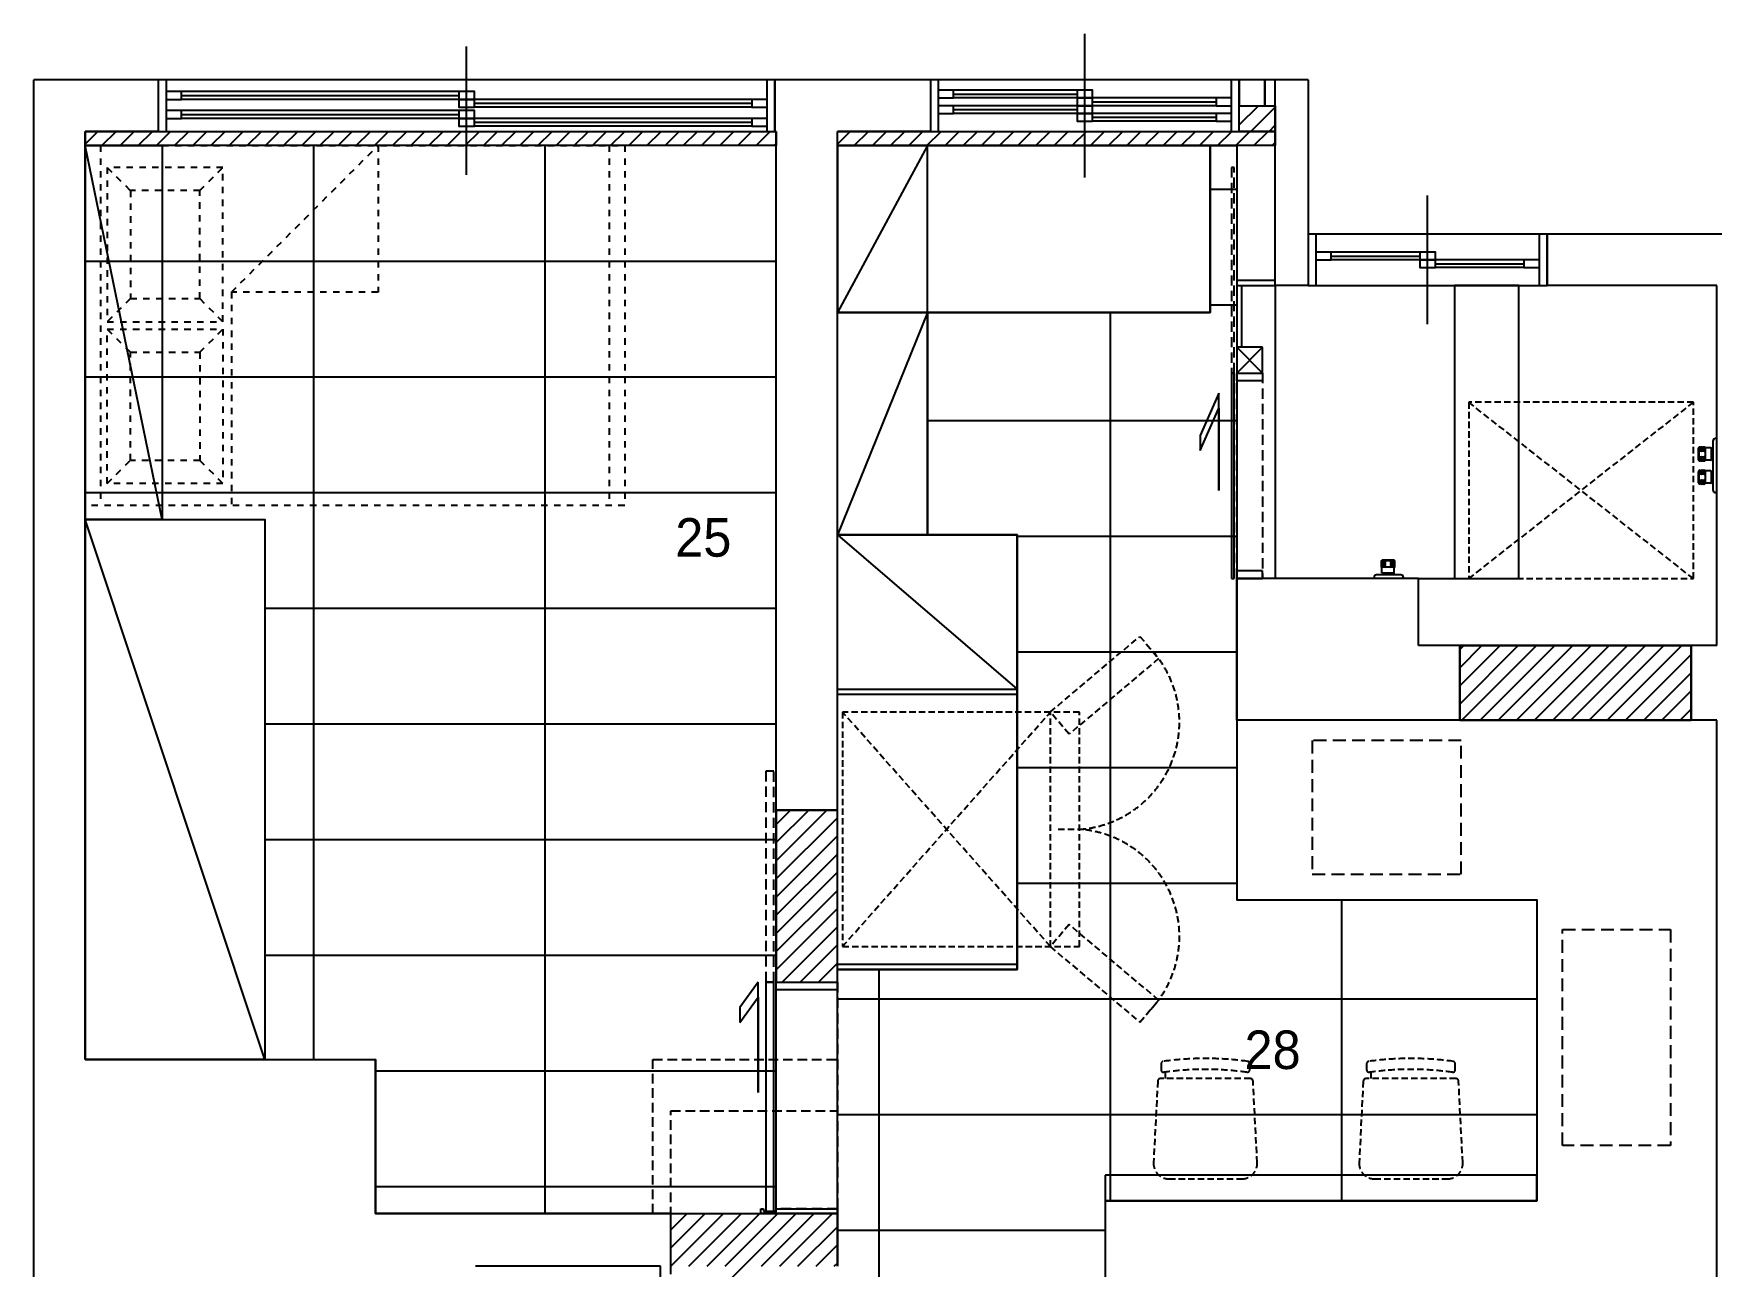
# Model space of a CAD drawing. Header units: inches. Extents: x 4374 to 164780, y 597 to 50243.
# Drawn here: x 112306 to 118866, y 26922 to 31717 of the extents above; entities that cross this region are included whole.
import ezdxf
from ezdxf.enums import TextEntityAlignment as Align

# ---------------------------------------------------------------- set-up
doc = ezdxf.new("R2010")
doc.units = ezdxf.units.IN
doc.header["$LTSCALE"] = 50
doc.header["$MEASUREMENT"] = 0
for name, pattern in [('DASHED', [0.75, 0.5, -0.25]), ('DASHEDX2', [1.5, 1, -0.5]), ('DH-HID2', [1.2, 0.8, -0.4]), ('HID2', [1, 0.5, -0.5]), ('HIDDEN', [0.375, 0.25, -0.125])]:
    doc.linetypes.add(name, pattern=pattern)
for name, color, linetype in [('03-WAL NEW', 3, 'Continuous'), ('04_FUR', 6, 'Continuous'), ('06-FUR', 6, 'Continuous'), ('3.기호.계단선', 30, 'Continuous'), ('CO-DOOR', 8, 'Continuous'), ('fin', 5, 'Continuous'), ('FUR', 8, 'DASHED'), ('Layer 1', 7, 'Continuous'), ('도면층2', 2, 'Continuous'), ('도면층4', 4, 'Continuous'), ('도면층5', 5, 'Continuous')]:
    doc.layers.add(name, color=color, linetype=linetype)
doc.styles.add('코레일둥고', font='Korail_Round_Gothic_Medium.ttf')

# ---------------------------------------------------------------- blocks, each defined once
blk = doc.blocks.new('GSTERT')
at = {"color": 8, "linetype": 'HID2'}
for p, q in [((-46148.6, -12798.3), (-46148.6, -14198.3)), ((-44168.3, -12798.3), (-44168.3, -14198.3)), ((-46122.3, -12883.8), (-46032.2, -12973.7)), ((-45762.1, -12973.7), (-45672.2, -12883.8)), ((-45638.5, -13368.3), (-45638.5, -14198.3)), ((-46032.2, -13394), (-46122.3, -13483.8)), ((-45762.1, -13394), (-45672.2, -13483.8)), ((-46032.2, -13602.7), (-46122.3, -13512.9)), ((-45762.1, -13602.7), (-45672.2, -13512.9)), ((-46122.3, -14112.9), (-46032.2, -14023)), ((-45762.1, -14023), (-45672.2, -14112.9))]:
    blk.add_line(p, q, dxfattribs=at)
for points in [[(-46208.5, -14198.3), (-46208.5, -12798.3), (-44108.5, -12798.3), (-44108.5, -14198.3)], [(-45068.4, -13368.3), (-45638.5, -13368.3), (-45068.4, -12798.3)], [(-46122.3, -13483.8), (-45672.2, -13483.8), (-45672.2, -12883.8), (-46122.3, -12883.8)], [(-45762.1, -13394), (-45762.1, -12973.7), (-46032.2, -12973.7), (-46032.2, -13394)], [(-46122.3, -13512.9), (-45672.2, -13512.9), (-45672.2, -14112.9), (-46122.3, -14112.9)], [(-45762.1, -13602.7), (-45762.1, -14023), (-46032.2, -14023), (-46032.2, -13602.7)]]:
    blk.add_lwpolyline(points, close=True, dxfattribs=at)
at = {"layer": '03-WAL NEW', "color": 8, "linetype": 'Continuous'}
for p, q in [((-41716.5, -12647.3), (-41712.5, -12643.3)), ((-41716.5, -12718), (-41641.8, -12643.3)), ((-41671.1, -12743.3), (-41576.5, -12648.7)), ((-41600.4, -12743.3), (-41576.5, -12719.4)), ((-46208.5, -12793.1), (-46158.7, -12743.3)), ((-46143, -12798.3), (-46088, -12743.3)), ((-46072.3, -12798.3), (-46017.3, -12743.3)), ((-46001.6, -12798.3), (-45946.6, -12743.3)), ((-45930.9, -12798.3), (-45875.9, -12743.3)), ((-45860.2, -12798.3), (-45805.2, -12743.3)), ((-45789.4, -12798.3), (-45734.4, -12743.3)), ((-45718.7, -12798.3), (-45663.7, -12743.3)), ((-45648, -12798.3), (-45593, -12743.3)), ((-45577.3, -12798.3), (-45522.3, -12743.3)), ((-45506.6, -12798.3), (-45451.6, -12743.3)), ((-45435.9, -12798.3), (-45380.9, -12743.3)), ((-45365.2, -12798.3), (-45310.2, -12743.3)), ((-45294.5, -12798.3), (-45239.5, -12743.3)), ((-45223.8, -12798.3), (-45168.8, -12743.3)), ((-45153, -12798.3), (-45098, -12743.3)), ((-45082.3, -12798.3), (-45027.3, -12743.3)), ((-45011.6, -12798.3), (-44956.6, -12743.3)), ((-44940.9, -12798.3), (-44885.9, -12743.3)), ((-44870.2, -12798.3), (-44815.2, -12743.3)), ((-44799.5, -12798.3), (-44744.5, -12743.3)), ((-44728.8, -12798.3), (-44673.8, -12743.3)), ((-44658.1, -12798.3), (-44603.1, -12743.3)), ((-44587.4, -12798.3), (-44532.4, -12743.3)), ((-44516.7, -12798.3), (-44461.7, -12743.3)), ((-44445.9, -12798.3), (-44390.9, -12743.3)), ((-44375.2, -12798.3), (-44320.2, -12743.3)), ((-44304.5, -12798.3), (-44249.5, -12743.3)), ((-44233.8, -12798.3), (-44178.8, -12743.3)), ((-44163.1, -12798.3), (-44108.1, -12743.3)), ((-44092.4, -12798.3), (-44037.4, -12743.3)), ((-44021.7, -12798.3), (-43966.7, -12743.3)), ((-43951, -12798.3), (-43896, -12743.3)), ((-43880.3, -12798.3), (-43825.3, -12743.3)), ((-43809.5, -12798.3), (-43754.5, -12743.3)), ((-43738.8, -12798.3), (-43683.8, -12743.3)), ((-43668.1, -12798.3), (-43613.1, -12743.3)), ((-43597.4, -12798.3), (-43542.4, -12743.3)), ((-43526.7, -12798.3), (-43518.5, -12790.1)), ((-43280.5, -12793.1), (-43230.7, -12743.3)), ((-43215, -12798.3), (-43160, -12743.3)), ((-43144.3, -12798.3), (-43089.3, -12743.3)), ((-43073.6, -12798.3), (-43018.6, -12743.3)), ((-43002.9, -12798.3), (-42947.9, -12743.3)), ((-42932.2, -12798.3), (-42877.2, -12743.3)), ((-42861.4, -12798.3), (-42806.4, -12743.3)), ((-42790.7, -12798.3), (-42735.7, -12743.3)), ((-42720, -12798.3), (-42665, -12743.3)), ((-42649.3, -12798.3), (-42594.3, -12743.3)), ((-42578.6, -12798.3), (-42523.6, -12743.3)), ((-42507.9, -12798.3), (-42452.9, -12743.3)), ((-42437.2, -12798.3), (-42382.2, -12743.3)), ((-42366.5, -12798.3), (-42311.5, -12743.3)), ((-42295.8, -12798.3), (-42240.8, -12743.3)), ((-42225, -12798.3), (-42170, -12743.3)), ((-42154.3, -12798.3), (-42099.3, -12743.3)), ((-42083.6, -12798.3), (-42028.6, -12743.3)), ((-42012.9, -12798.3), (-41957.9, -12743.3)), ((-41942.2, -12798.3), (-41887.2, -12743.3)), ((-41871.5, -12798.3), (-41816.5, -12743.3)), ((-41800.8, -12798.3), (-41745.8, -12743.3)), ((-41730.1, -12798.3), (-41675.1, -12743.3)), ((-41659.4, -12798.3), (-41604.4, -12743.3)), ((-41588.7, -12798.3), (-41576.5, -12786.2)), ((-40858.5, -14759.1), (-40842.7, -14743.3)), ((-40858.5, -14829.8), (-40772, -14743.3)), ((-40858.5, -14900.5), (-40701.3, -14743.3)), ((-40858.5, -14971.2), (-40630.6, -14743.3)), ((-40849.8, -15033.3), (-40559.8, -14743.3)), ((-40779.1, -15033.3), (-40489.1, -14743.3)), ((-40708.4, -15033.3), (-40418.4, -14743.3)), ((-40637.7, -15033.3), (-40347.7, -14743.3)), ((-40567, -15033.3), (-40277, -14743.3)), ((-40496.3, -15033.3), (-40206.3, -14743.3)), ((-40425.6, -15033.3), (-40135.6, -14743.3)), ((-40354.9, -15033.3), (-40064.9, -14743.3)), ((-40284.2, -15033.3), (-39994.2, -14743.3)), ((-40213.5, -15033.3), (-39958.5, -14778.4)), ((-40142.7, -15033.3), (-39958.5, -14849.1)), ((-40072, -15033.3), (-39958.5, -14919.8)), ((-40001.3, -15033.3), (-39958.5, -14990.5)), ((-43518.5, -15439.2), (-43462.6, -15383.3)), ((-43518.5, -15509.9), (-43391.9, -15383.3)), ((-43518.5, -15580.6), (-43321.2, -15383.3)), ((-43518.5, -15651.3), (-43280.5, -15413.3)), ((-43518.5, -15722.1), (-43280.5, -15484.1)), ((-43518.5, -15792.8), (-43280.5, -15554.8)), ((-43518.5, -15863.5), (-43280.5, -15625.5)), ((-43518.5, -15934.2), (-43280.5, -15696.2)), ((-43518.5, -16004.9), (-43280.5, -15766.9)), ((-43496.2, -16053.3), (-43280.5, -15837.6)), ((-43425.5, -16053.3), (-43280.5, -15908.3)), ((-43354.8, -16053.3), (-43280.5, -15979)), ((-43284.1, -16053.3), (-43280.5, -16049.7)), ((-43928.5, -17016.3), (-43865.5, -16953.3)), ((-43928.5, -17087), (-43794.8, -16953.3)), ((-43928.5, -17157.7), (-43724.1, -16953.3)), ((-43858.4, -17158.3), (-43653.4, -16953.3)), ((-43787.7, -17158.3), (-43582.7, -16953.3)), ((-43717, -17158.3), (-43512, -16953.3)), ((-43646.2, -17158.3), (-43441.2, -16953.3)), ((-43575.5, -17158.3), (-43370.5, -16953.3)), ((-43504.8, -17158.3), (-43299.8, -16953.3)), ((-43434.1, -17158.3), (-43280.5, -17004.7)), ((-43363.4, -17158.3), (-43280.5, -17075.4)), ((-43688.5, -17200.6), (-43646.2, -17158.3)), ((-43292.7, -17158.3), (-43280.5, -17146.1))]:
    blk.add_line(p, q, dxfattribs=at)
at = {"layer": '03-WAL NEW', "color": 8}
for p, q in [((-41716.5, -12743.3), (-41716.5, -12643.3)), ((-41716.5, -12643.3), (-41576.5, -12643.3)), ((-41576.5, -12643.3), (-41576.5, -12743.3)), ((-46208.5, -12798.3), (-46208.5, -12743.3)), ((-46208.5, -12743.3), (-43518.5, -12743.3)), ((-43518.5, -12743.3), (-43518.5, -12798.3)), ((-43280.5, -12798.3), (-43280.5, -12743.3)), ((-43280.5, -12743.3), (-41576.5, -12743.3)), ((-41576.5, -12743.3), (-41716.5, -12743.3)), ((-41576.5, -12743.3), (-41576.5, -12798.3)), ((-43518.5, -12798.3), (-46208.5, -12798.3)), ((-41576.5, -12798.3), (-43280.5, -12798.3)), ((-41576.5, -12798.3), (-41726.5, -12798.3)), ((-41726.5, -12798.3), (-41726.5, -13343.3)), ((-41576.5, -13343.3), (-41576.5, -12798.3)), ((-41726.5, -13343.3), (-41576.5, -13343.3)), ((-41576.5, -13343.3), (-41576.5, -13343.3)), ((-41576.5, -13343.3), (-41576.5, -13343.3)), ((-40858.5, -14743.3), (-39958.5, -14743.3)), ((-40858.5, -15033.3), (-40858.5, -14743.3)), ((-39958.5, -14743.3), (-39958.5, -15033.3)), ((-39958.5, -15033.3), (-40858.5, -15033.3)), ((-43280.5, -15383.3), (-43518.5, -15383.3)), ((-43518.5, -15383.3), (-43518.5, -16053.3)), ((-43280.5, -16053.3), (-43280.5, -15383.3)), ((-43518.5, -16053.3), (-43280.5, -16053.3)), ((-43928.5, -17158.3), (-43928.5, -16953.3)), ((-43928.5, -16953.3), (-43518.5, -16953.3)), ((-43518.5, -16953.3), (-43518.5, -16953.3)), ((-43518.5, -16953.3), (-43280.5, -16953.3)), ((-43280.5, -16953.3), (-43280.5, -17158.3))]:
    blk.add_line(p, q, dxfattribs=at)
at = {"layer": '04_FUR', "color": 8}
for p, q in [((-40558.5, -16903.3), (-40558.5, -16803.3)), ((-42238.5, -16903.3), (-40558.5, -16903.3))]:
    blk.add_line(p, q, dxfattribs=at)
at = {"layer": '06-FUR', "color": 8}
for p, q in [((-46208.5, -14253.3), (-46208.5, -12798.3)), ((-46208.5, -12798.3), (-45908.5, -12798.3)), ((-45908.5, -14253.3), (-46208.5, -12798.3)), ((-45908.5, -12798.3), (-45908.5, -14253.3)), ((-43280.5, -12798.3), (-41830.5, -12798.3)), ((-43280.5, -13448.2), (-43280.5, -12798.3)), ((-42930.5, -12798.3), (-43280.5, -12798.3)), ((-43280.5, -12798.3), (-43280.5, -13448.2)), ((-42930.5, -12798.3), (-43280.5, -13448.2)), ((-42930.5, -13448.2), (-42930.5, -12798.3)), ((-41830.5, -12798.3), (-41830.5, -13448.3)), ((-40628.5, -13343.3), (-40878.5, -13343.3)), ((-40878.5, -13343.3), (-40878.5, -14483.3)), ((-40628.5, -14483.3), (-40628.5, -13343.3)), ((-41830.5, -13448.3), (-43280.5, -13448.2)), ((-43280.5, -14313.3), (-43280.5, -13448.2)), ((-43280.5, -13448.2), (-42930.5, -13448.2)), ((-43280.5, -13448.2), (-42930.5, -13448.2)), ((-42930.5, -13448.2), (-43280.5, -14313.3)), ((-42930.5, -13448.2), (-42930.5, -14313.3)), ((-46208.5, -16353.3), (-46208.5, -14253.3)), ((-46208.5, -14253.3), (-45508.5, -14253.3)), ((-45508.5, -16353.3), (-46208.5, -14253.3)), ((-45908.5, -14253.3), (-46208.5, -14253.3)), ((-45508.5, -14253.3), (-45508.5, -16353.3)), ((-43280.5, -14313.3), (-42580.5, -14313.3)), ((-43280.5, -16003.3), (-43280.5, -14313.3)), ((-43280.5, -14313.3), (-42580.5, -14913.3)), ((-42930.5, -14313.3), (-43280.5, -14313.3)), ((-42580.5, -14313.3), (-42580.5, -16003.3)), ((-40878.5, -14483.3), (-40628.5, -14483.3)), ((-43280.5, -14913.3), (-42580.5, -14913.3)), ((-43280.5, -14933.3), (-42580.5, -14933.3)), ((-41726.5, -15033.3), (-41726.5, -15733.3)), ((-39858.5, -15033.3), (-41726.5, -15033.3)), ((-39858.5, -17603.3), (-39858.5, -15033.3)), ((-41726.5, -15733.3), (-40558.5, -15733.3)), ((-40558.5, -15733.3), (-40558.5, -16803.3)), ((-43280.5, -15983.3), (-42580.5, -15983.3)), ((-42580.5, -16003.3), (-43280.5, -16003.3)), ((-43280.5, -16003.3), (-42580.5, -16003.3)), ((-45508.5, -16353.3), (-46208.5, -16353.3)), ((-40558.5, -16803.3), (-42238.5, -16803.3)), ((-42238.5, -16803.3), (-42238.5, -17603.3)), ((-43968.5, -17158.3), (-44688.5, -17158.3)), ((-43968.5, -17558.3), (-43968.5, -17158.3))]:
    blk.add_line(p, q, dxfattribs=at)
at = {"layer": '06-FUR', "color": 8, "linetype": 'DASHEDX2'}
for p, q in [((-40852.5, -15113.3), (-41432.5, -15113.3)), ((-41432.5, -15113.3), (-41432.5, -15633.3)), ((-40852.5, -15633.3), (-40852.5, -15113.3)), ((-41432.5, -15633.3), (-40852.5, -15633.3)), ((-40458.5, -16688.3), (-40458.5, -15848.3)), ((-40458.5, -15848.3), (-40038.5, -15848.3)), ((-40038.5, -15848.3), (-40038.5, -16688.3)), ((-40038.5, -16688.3), (-40458.5, -16688.3))]:
    blk.add_line(p, q, dxfattribs=at)
at = {"layer": '3.기호.계단선', "color": 8}
for p, q in [((-41726.5, -13323.3), (-41726.5, -13683.3)), ((-41576.5, -13323.3), (-41726.5, -13323.3)), ((-41706.5, -13583.3), (-41706.5, -13343.3)), ((-41706.5, -13343.3), (-41576.5, -13343.3)), ((-41576.5, -13343.3), (-41576.5, -13323.3)), ((-41626.5, -13583.3), (-41726.5, -13583.3)), ((-41726.5, -13583.3), (-41726.5, -13683.3)), ((-41626.5, -13583.3), (-41726.5, -13683.3)), ((-41726.5, -13583.3), (-41626.5, -13683.3)), ((-41626.5, -13583.3), (-41706.5, -13583.3)), ((-41626.5, -13683.3), (-41626.5, -13583.3)), ((-41626.5, -13683.3), (-41626.5, -13583.3)), ((-41726.5, -13683.3), (-41626.5, -13683.3)), ((-41726.5, -13683.3), (-41626.5, -13683.3))]:
    blk.add_line(p, q, dxfattribs=at)
at = {"layer": 'CO-DOOR', "color": 8, "linetype": 'DH-HID2'}
for p, q in [((-41736.5, -12883.3), (-41746.5, -12883.3)), ((-41746.5, -12883.3), (-41746.5, -13683.3)), ((-41736.5, -13683.3), (-41736.5, -12883.3)), ((-41746.5, -13683.3), (-41736.5, -13683.3)), ((-41726.5, -14483.3), (-41726.5, -13683.3)), ((-41726.5, -13683.3), (-41626.5, -13683.3)), ((-41626.5, -13683.3), (-41626.5, -14483.3)), ((-41626.5, -14483.3), (-41726.5, -14483.3)), ((-43528.5, -15232.3), (-43558.5, -15232.3)), ((-43558.5, -15232.3), (-43558.5, -16053.3)), ((-43528.5, -16053.3), (-43528.5, -15232.3)), ((-43558.5, -16053.3), (-43528.5, -16053.3)), ((-43518.5, -16935.3), (-43518.5, -16053.3)), ((-43518.5, -16053.3), (-43280.5, -16053.3)), ((-43280.5, -16053.3), (-43280.5, -16935.3)), ((-43280.5, -16935.3), (-43518.5, -16935.3))]:
    blk.add_line(p, q, dxfattribs=at)
at = {"layer": 'CO-DOOR', "color": 8}
for p, q in [((-41736.5, -13683.3), (-41746.5, -13683.3)), ((-41746.5, -13683.3), (-41746.5, -14483.3)), ((-41736.5, -14483.3), (-41736.5, -13683.3)), ((-41726.5, -13683.3), (-41626.5, -13683.3)), ((-41726.5, -13713.3), (-41726.5, -13683.3)), ((-41626.5, -13683.3), (-41626.5, -13713.3)), ((-41796.5, -13761.1), (-41868.7, -13926.2)), ((-41796.5, -14140.3), (-41796.5, -13761.1)), ((-41626.5, -13713.3), (-41726.5, -13713.3)), ((-41868.7, -13984.5), (-41796.5, -13819.4)), ((-41796.5, -13819.4), (-41796.5, -14140.3)), ((-41868.7, -13926.2), (-41868.7, -13984.5)), ((-41796.5, -14140.3), (-41796.5, -14140.3)), ((-41746.5, -14483.3), (-41736.5, -14483.3)), ((-41626.5, -14453.3), (-41726.5, -14453.3)), ((-41726.5, -14453.3), (-41726.5, -14483.3)), ((-41726.5, -14483.3), (-41626.5, -14483.3)), ((-41626.5, -14483.3), (-41626.5, -14453.3)), ((-43588.5, -16053.3), (-43660.7, -16152)), ((-43588.5, -16482.5), (-43588.5, -16053.3)), ((-43528.5, -16053.3), (-43558.5, -16053.3)), ((-43558.5, -16053.3), (-43558.5, -16944.3)), ((-43528.5, -16944.3), (-43528.5, -16053.3)), ((-43518.5, -16053.3), (-43280.5, -16053.3)), ((-43518.5, -16083.3), (-43518.5, -16053.3)), ((-43280.5, -16053.3), (-43280.5, -16083.3)), ((-43660.7, -16210.3), (-43588.5, -16111.7)), ((-43588.5, -16111.7), (-43588.5, -16482.5)), ((-43280.5, -16083.3), (-43518.5, -16083.3)), ((-43660.7, -16152), (-43660.7, -16210.3)), ((-43588.5, -16482.5), (-43588.5, -16482.5)), ((-43578.5, -16953.3), (-43578.5, -16935.3)), ((-43578.5, -16935.3), (-43568.5, -16935.3)), ((-43280.5, -16953.3), (-43578.5, -16953.3)), ((-43568.5, -16935.3), (-43568.5, -16944.3)), ((-43568.5, -16944.3), (-43518.5, -16944.3)), ((-43558.5, -16944.3), (-43528.5, -16944.3)), ((-43518.5, -16944.3), (-43518.5, -16935.3)), ((-43518.5, -16935.3), (-43280.5, -16935.3)), ((-43280.5, -16935.3), (-43280.5, -16953.3))]:
    blk.add_line(p, q, dxfattribs=at)
at = {"layer": 'fin', "color": 8}
for p, q in [((-39873.5, -13948.3), (-39873.5, -14138.3)), ((-39858.5, -13938.3), (-39863.5, -13938.3)), ((-39930.4, -13976.3), (-39930.4, -14020.3)), ((-39927.5, -13974.3), (-39928.4, -13974.3)), ((-39927.5, -14022.3), (-39928.4, -14022.3)), ((-39927.5, -13974.3), (-39927.5, -14022.3)), ((-39921.5, -13974.3), (-39921.5, -13989.3)), ((-39921.5, -14007.3), (-39921.5, -14022.3)), ((-39915.5, -13974.3), (-39915.5, -13989.3)), ((-39915.5, -14007.3), (-39915.5, -14022.3)), ((-39909.5, -13974.3), (-39909.5, -13989.3)), ((-39909.5, -14007.3), (-39909.5, -14022.3)), ((-39903.5, -13974.3), (-39903.5, -14022.3)), ((-39881.5, -13974.3), (-39903.5, -13974.3)), ((-39881.5, -14022.3), (-39903.5, -14022.3)), ((-39879.5, -13976.3), (-39879.5, -14020.3)), ((-39873.5, -13981.3), (-39879.5, -13981.3)), ((-39873.5, -14015.3), (-39879.5, -14015.3)), ((-39930.4, -14066.3), (-39930.4, -14110.3)), ((-39927.5, -14064.3), (-39928.4, -14064.3)), ((-39927.5, -14064.3), (-39927.5, -14112.3)), ((-39921.5, -14064.3), (-39921.5, -14079.3)), ((-39921.5, -14097.3), (-39921.5, -14112.3)), ((-39915.5, -14064.3), (-39915.5, -14079.3)), ((-39915.5, -14097.3), (-39915.5, -14112.3)), ((-39909.5, -14064.3), (-39909.5, -14079.3)), ((-39909.5, -14097.3), (-39909.5, -14112.3)), ((-39881.5, -14064.3), (-39903.5, -14064.3)), ((-39903.5, -14064.3), (-39903.5, -14112.3)), ((-39879.5, -14066.3), (-39879.5, -14110.3)), ((-39873.5, -14071.3), (-39879.5, -14071.3)), ((-39927.5, -14112.3), (-39928.4, -14112.3)), ((-39881.5, -14112.3), (-39903.5, -14112.3)), ((-39873.5, -14105.3), (-39879.5, -14105.3)), ((-39858.5, -14148.3), (-39863.5, -14148.3)), ((-41161.7, -14414.3), (-41161.7, -14413.4)), ((-41113.7, -14414.3), (-41161.7, -14414.3)), ((-41146.7, -14420.3), (-41161.7, -14420.3)), ((-41146.7, -14426.3), (-41161.7, -14426.3)), ((-41115.7, -14411.4), (-41159.7, -14411.4)), ((-41113.7, -14420.3), (-41128.7, -14420.3)), ((-41113.7, -14426.3), (-41128.7, -14426.3)), ((-41113.7, -14414.3), (-41113.7, -14413.4)), ((-41192.1, -14483.3), (-41192.1, -14478.3)), ((-41087.7, -14468.3), (-41182.1, -14468.3)), ((-41146.7, -14432.3), (-41161.7, -14432.3)), ((-41113.7, -14438.3), (-41161.7, -14438.3)), ((-41161.7, -14460.3), (-41161.7, -14438.3)), ((-41115.7, -14462.3), (-41159.7, -14462.3)), ((-41154.7, -14468.3), (-41154.7, -14462.3)), ((-41113.7, -14432.3), (-41128.7, -14432.3)), ((-41120.7, -14468.3), (-41120.7, -14462.3)), ((-41113.7, -14460.3), (-41113.7, -14438.3)), ((-41077.7, -14483.3), (-41077.7, -14478.3))]:
    blk.add_line(p, q, dxfattribs=at)
for centre, radius, start, end in [((-39924.5, -13974.3), 3, 0, 180), ((-39918.5, -13974.3), 3, 0, 180), ((-39912.5, -13974.3), 3, 0, 180), ((-39906.5, -13974.3), 3, 0, 180), ((-39863.5, -13948.3), 10, 90, 180), ((-39928.4, -13976.3), 2, 90, 180), ((-39928.4, -14020.3), 2, 180, 270), ((-39924.5, -13989.3), 3, 0, 180), ((-39924.5, -14007.3), 3, 180, 0), ((-39924.5, -14022.3), 3, 180, 0), ((-39918.5, -13989.3), 3, 0, 180), ((-39918.5, -14007.3), 3, 180, 0), ((-39918.5, -14022.3), 3, 180, 0), ((-39912.5, -13989.3), 3, 0, 180), ((-39912.5, -14007.3), 3, 180, 0), ((-39912.5, -14022.3), 3, 180, 0), ((-39906.5, -13989.3), 3, 0, 180), ((-39906.5, -14007.3), 3, 180, 0), ((-39906.5, -14022.3), 3, 180, 0), ((-39881.5, -13976.3), 2, 0, 90), ((-39881.5, -14020.3), 2, 270, 0), ((-39928.4, -14066.3), 2, 90, 180), ((-39924.5, -14064.3), 3, 0, 180), ((-39924.5, -14079.3), 3, 0, 180), ((-39924.5, -14097.3), 3, 180, 0), ((-39918.5, -14064.3), 3, 0, 180), ((-39918.5, -14079.3), 3, 0, 180), ((-39918.5, -14097.3), 3, 180, 0), ((-39912.5, -14064.3), 3, 0, 180), ((-39912.5, -14079.3), 3, 0, 180), ((-39912.5, -14097.3), 3, 180, 0), ((-39906.5, -14064.3), 3, 0, 180), ((-39906.5, -14079.3), 3, 0, 180), ((-39906.5, -14097.3), 3, 180, 0), ((-39881.5, -14066.3), 2, 0, 90), ((-39928.4, -14110.3), 2, 180, 270), ((-39924.5, -14112.3), 3, 180, 0), ((-39918.5, -14112.3), 3, 180, 0), ((-39912.5, -14112.3), 3, 180, 0), ((-39906.5, -14112.3), 3, 180, 0), ((-39881.5, -14110.3), 2, 270, 0), ((-39863.5, -14138.3), 10, 180, 270), ((-41161.7, -14417.3), 3, 90, 270), ((-41161.7, -14423.3), 3, 90, 270), ((-41161.7, -14429.3), 3, 90, 270), ((-41159.7, -14413.4), 2, 90, 180), ((-41146.7, -14417.3), 3, 90, 270), ((-41146.7, -14423.3), 3, 90, 270), ((-41146.7, -14429.3), 3, 90, 270), ((-41128.7, -14417.3), 3, 270, 90), ((-41128.7, -14423.3), 3, 270, 90), ((-41128.7, -14429.3), 3, 270, 90), ((-41115.7, -14413.4), 2, 0, 90), ((-41113.7, -14417.3), 3, 270, 90), ((-41113.7, -14423.3), 3, 270, 90), ((-41113.7, -14429.3), 3, 270, 90), ((-41182.1, -14478.3), 10, 90, 180), ((-41161.7, -14435.3), 3, 90, 270), ((-41159.7, -14460.3), 2, 180, 270), ((-41146.7, -14435.3), 3, 90, 270), ((-41128.7, -14435.3), 3, 270, 90), ((-41115.7, -14460.3), 2, 270, 0), ((-41113.7, -14435.3), 3, 270, 90), ((-41087.7, -14478.3), 10, 0, 90)]:
    blk.add_arc(centre, radius, start, end, dxfattribs=at)
at = {"layer": 'FUR', "color": 8}
for p, q in [((-39948.5, -13797.3), (-40823.5, -13797.3)), ((-40823.5, -13797.3), (-40823.5, -14483.3)), ((-39948.5, -14483.3), (-40823.5, -13797.3)), ((-40823.5, -14483.3), (-39948.5, -13797.3)), ((-39948.5, -14483.3), (-39948.5, -13797.3)), ((-40823.5, -14483.3), (-39948.5, -14483.3)), ((-42451.9, -15001.7), (-42103.3, -14707.8)), ((-42103.3, -14707.8), (-42030.4, -14794.1)), ((-42030.4, -14794.1), (-42379, -15088.1)), ((-42338.5, -15002.3), (-43260.5, -15002.3)), ((-43260.5, -15002.3), (-43260.5, -15914.3)), ((-42451.5, -15914.3), (-43260.5, -15002.3)), ((-43260.5, -15914.3), (-42451.5, -15002.3)), ((-42379, -15088.1), (-42451.9, -15001.7)), ((-42451.5, -15914.3), (-42451.5, -15002.3)), ((-42338.5, -15914.3), (-42338.5, -15002.3)), ((-42421.5, -15458.3), (-42308.5, -15458.3)), ((-42379, -15828.6), (-42451.9, -15915)), ((-42030.4, -16122.5), (-42379, -15828.6)), ((-43260.5, -15914.3), (-42338.5, -15914.3)), ((-42451.9, -15915), (-42103.3, -16208.9)), ((-42103.3, -16208.9), (-42030.4, -16122.5)), ((-42003.5, -16428.3), (-42003.5, -16402.7)), ((-41203.5, -16428.3), (-41203.5, -16402.7))]:
    blk.add_line(p, q, dxfattribs=at)
for points in [[(-41687.3, -16403.6, 0.455835), (-41675.9, -16393.7), (-41675.9, -16371.1, 0.37479), (-41684.5, -16361.1, 0.068331), (-42012.4, -16361.1, 0.37479), (-42021, -16371.1), (-42021, -16393.7, 0.455835), (-42009.6, -16403.6, -0.070108)], [(-40887.3, -16403.6, 0.455835), (-40875.9, -16393.7), (-40875.9, -16371.1, 0.37479), (-40884.5, -16361.1, 0.068331), (-41212.4, -16361.1, 0.37479), (-41221, -16371.1), (-41221, -16393.7, 0.455835), (-41209.6, -16403.6, -0.070108)], [(-42024, -16428.3, 0.399285), (-42033.9, -16437.8), (-42050.2, -16755.3, 0.429301), (-41990.3, -16818.3), (-41706.6, -16818.3, 0.429301), (-41646.7, -16755.3), (-41663, -16437.8, 0.399285), (-41673, -16428.3)], [(-41224, -16428.3, 0.399285), (-41233.9, -16437.8), (-41250.2, -16755.3, 0.429301), (-41190.3, -16818.3), (-40906.6, -16818.3, 0.429301), (-40846.7, -16755.3), (-40863, -16437.8, 0.399285), (-40873, -16428.3)]]:
    blk.add_lwpolyline(points, format="xyb", close=True, dxfattribs=at)
for centre, start, end in [((-42367.4, -15041.4), 273.97571, 44.01768), ((-42367.4, -15875.3), 315.98232, 86.02429)]:
    blk.add_arc(centre, 418, start, end, dxfattribs=at)
at = {"layer": 'Layer 1', "color": 8}
for p, q in [((-41576.5, -13343.3), (-41576.5, -14483.3)), ((-40628.5, -14483.3), (-40628.5, -13343.3)), ((-41018.5, -14483.3), (-40628.5, -14483.3))]:
    blk.add_line(p, q, dxfattribs=at)
at = {"layer": '도면층2', "color": 8}
for p, q in [((-46408.5, -18613.3), (-46408.5, -12543.3)), ((-45923.5, -12543.3), (-46408.5, -12543.3)), ((-45923.5, -12543.3), (-45923.5, -12743.3)), ((-42918.5, -12543.3), (-43523.5, -12543.3)), ((-43523.5, -12543.3), (-43523.5, -12743.3)), ((-42918.5, -12543.3), (-42918.5, -12743.3)), ((-41448.5, -12543.3), (-41576.5, -12543.3)), ((-41576.5, -13343.3), (-41576.5, -12543.3)), ((-41448.5, -12543.3), (-41448.5, -13343.3)), ((-46208.5, -12743.3), (-46208.5, -16353.3)), ((-45923.5, -12743.3), (-46208.5, -12743.3)), ((-43518.5, -12743.3), (-43523.5, -12743.3)), ((-43518.5, -15383.3), (-43518.5, -12743.3)), ((-42918.5, -12743.3), (-43280.5, -12743.3)), ((-43280.5, -15383.3), (-43280.5, -12743.3)), ((-39838.5, -13143.3), (-40518.5, -13143.3)), ((-40518.5, -13143.3), (-40518.5, -13343.3)), ((-41448.5, -13343.3), (-41576.5, -13343.3)), ((-39858.5, -13343.3), (-40518.5, -13343.3)), ((-39858.5, -14743.3), (-39858.5, -13343.3)), ((-41018.5, -14483.3), (-41726.5, -14483.3)), ((-41726.5, -15033.3), (-41726.5, -14483.3)), ((-41018.5, -14743.3), (-41018.5, -14483.3)), ((-40858.5, -14743.3), (-41018.5, -14743.3)), ((-40858.5, -14743.3), (-40858.5, -15033.3)), ((-39858.5, -14743.3), (-39958.5, -14743.3)), ((-39958.5, -14743.3), (-39958.5, -15033.3)), ((-40858.5, -15033.3), (-41726.5, -15033.3)), ((-39858.5, -15033.3), (-39958.5, -15033.3)), ((-39858.5, -17603.3), (-39858.5, -15033.3)), ((-43518.5, -15383.3), (-43280.5, -15383.3)), ((-43518.5, -15383.3), (-43280.5, -15383.3)), ((-46208.5, -16353.3), (-45078.5, -16353.3)), ((-45078.5, -16953.3), (-45078.5, -16353.3)), ((-43928.5, -16953.3), (-45078.5, -16953.3)), ((-43928.5, -17158.3), (-43928.5, -16953.3))]:
    blk.add_line(p, q, dxfattribs=at)
at = {"layer": '도면층2', "color": 8, "linetype": 'HIDDEN', "ltscale": 3}
for p, q in [((-43998.5, -16953.3), (-43998.5, -16353.3)), ((-43998.5, -16353.3), (-43280.5, -16353.3)), ((-43280.5, -16553.3), (-43280.5, -16353.3)), ((-43928.5, -17583.3), (-43928.5, -16553.3)), ((-43928.5, -16553.3), (-43280.5, -16553.3))]:
    blk.add_line(p, q, dxfattribs=at)
at = {"layer": '도면층4', "color": 8}
for p, q in [((-42317.5, -12863.3), (-42317.5, -12363.3)), ((-44723.5, -12912.5), (-44723.5, -12412.5)), ((-42317.5, -12923.3), (-42317.5, -12423.3)), ((-43523.5, -12543.3), (-45923.5, -12543.3)), ((-45923.5, -12543.3), (-45923.5, -12743.3)), ((-45893.5, -12543.3), (-45893.5, -12743.3)), ((-43553.5, -12743.3), (-43553.5, -12543.3)), ((-43523.5, -12743.3), (-43523.5, -12543.3)), ((-41716.5, -12543.3), (-42918.5, -12543.3)), ((-42918.5, -12543.3), (-42918.5, -12743.3)), ((-42888.5, -12543.3), (-42888.5, -12743.3)), ((-41746.5, -12743.3), (-41746.5, -12543.3)), ((-41716.5, -12743.3), (-41716.5, -12543.3)), ((-45833.5, -12603.7), (-44753.5, -12603.7)), ((-44693.5, -12633.7), (-43613.5, -12633.7)), ((-42828.5, -12598.3), (-42347.5, -12598.3)), ((-42828.5, -12658.3), (-42347.5, -12658.3)), ((-42287.5, -12628.3), (-41806.5, -12628.3)), ((-45833.5, -12677.5), (-44753.5, -12677.5)), ((-44693.5, -12707.5), (-43613.5, -12707.5)), ((-42287.5, -12688.3), (-41806.5, -12688.3)), ((-45923.5, -12743.3), (-43523.5, -12743.3)), ((-42918.5, -12743.3), (-41716.5, -12743.3)), ((-40983.5, -13493.3), (-40983.5, -12993.3)), ((-40518.5, -13143.3), (-41448.5, -13143.3)), ((-41448.5, -13143.3), (-41448.5, -13343.3)), ((-41418.5, -13143.3), (-41418.5, -13343.3)), ((-40548.5, -13343.3), (-40548.5, -13143.3)), ((-40518.5, -13343.3), (-40518.5, -13143.3)), ((-41358.5, -13228.3), (-41013.5, -13228.3)), ((-40953.5, -13258.3), (-40608.5, -13258.3)), ((-41448.5, -13343.3), (-40518.5, -13343.3)), ((-39958.5, -14743.3), (-40858.5, -14743.3)), ((-40858.5, -14743.3), (-40858.5, -15033.3)), ((-39958.5, -15033.3), (-39958.5, -14743.3)), ((-40858.5, -15033.3), (-39958.5, -15033.3))]:
    blk.add_line(p, q, dxfattribs=at)
for points in [[(-45893.5, -12588.7), (-45893.5, -12618.7), (-45833.5, -12618.7), (-45833.5, -12588.7)], [(-44753.5, -12588.7), (-44753.5, -12618.7), (-44693.5, -12618.7), (-44693.5, -12588.7)], [(-42888.5, -12583.3), (-42888.5, -12613.3), (-42828.5, -12613.3), (-42828.5, -12583.3)], [(-42347.5, -12583.3), (-42347.5, -12613.3), (-42287.5, -12613.3), (-42287.5, -12583.3)], [(-41716.5, -12643.3), (-41616.5, -12643.3), (-41616.5, -12543.3), (-41716.5, -12543.3)], [(-41616.5, -12643.3), (-41576.5, -12643.3), (-41576.5, -12543.3), (-41616.5, -12543.3)], [(-44753.5, -12618.7), (-44753.5, -12648.7), (-44693.5, -12648.7), (-44693.5, -12618.7)], [(-43613.5, -12618.7), (-43613.5, -12648.7), (-43553.5, -12648.7), (-43553.5, -12618.7)], [(-42888.5, -12643.3), (-42888.5, -12673.3), (-42828.5, -12673.3), (-42828.5, -12643.3)], [(-42347.5, -12613.3), (-42347.5, -12643.3), (-42287.5, -12643.3), (-42287.5, -12613.3)], [(-42347.5, -12643.3), (-42347.5, -12673.3), (-42287.5, -12673.3), (-42287.5, -12643.3)], [(-41806.5, -12613.3), (-41806.5, -12643.3), (-41746.5, -12643.3), (-41746.5, -12613.3)], [(-45893.5, -12662.5), (-45893.5, -12692.5), (-45833.5, -12692.5), (-45833.5, -12662.5)], [(-44753.5, -12662.5), (-44753.5, -12692.5), (-44693.5, -12692.5), (-44693.5, -12662.5)], [(-44753.5, -12692.5), (-44753.5, -12722.5), (-44693.5, -12722.5), (-44693.5, -12692.5)], [(-43613.5, -12692.5), (-43613.5, -12722.5), (-43553.5, -12722.5), (-43553.5, -12692.5)], [(-42347.5, -12673.3), (-42347.5, -12703.3), (-42287.5, -12703.3), (-42287.5, -12673.3)], [(-41806.5, -12673.3), (-41806.5, -12703.3), (-41746.5, -12703.3), (-41746.5, -12673.3)], [(-41418.5, -13213.3), (-41418.5, -13243.3), (-41358.5, -13243.3), (-41358.5, -13213.3)], [(-41013.5, -13213.3), (-41013.5, -13243.3), (-40953.5, -13243.3), (-40953.5, -13213.3)], [(-41013.5, -13243.3), (-41013.5, -13273.3), (-40953.5, -13273.3), (-40953.5, -13243.3)], [(-40608.5, -13243.3), (-40608.5, -13273.3), (-40548.5, -13273.3), (-40548.5, -13243.3)]]:
    blk.add_lwpolyline(points, close=True, dxfattribs=at)
at = {"layer": '도면층5', "color": 8}
for p, q in [((-44753.5, -12588.7), (-45833.5, -12588.7)), ((-42347.5, -12583.3), (-42828.5, -12583.3)), ((-44753.5, -12618.7), (-45833.5, -12618.7)), ((-43613.5, -12618.7), (-44693.5, -12618.7)), ((-43613.5, -12648.7), (-44693.5, -12648.7)), ((-42347.5, -12613.3), (-42828.5, -12613.3)), ((-42347.5, -12643.3), (-42828.5, -12643.3)), ((-41806.5, -12613.3), (-42287.5, -12613.3)), ((-41806.5, -12643.3), (-42287.5, -12643.3)), ((-44753.5, -12662.5), (-45833.5, -12662.5)), ((-44753.5, -12692.5), (-45833.5, -12692.5)), ((-43613.5, -12692.5), (-44693.5, -12692.5)), ((-43613.5, -12722.5), (-44693.5, -12722.5)), ((-42347.5, -12673.3), (-42828.5, -12673.3)), ((-41806.5, -12673.3), (-42287.5, -12673.3)), ((-41806.5, -12703.3), (-42287.5, -12703.3)), ((-41013.5, -13213.3), (-41358.5, -13213.3)), ((-41013.5, -13243.3), (-41358.5, -13243.3)), ((-40608.5, -13243.3), (-40953.5, -13243.3)), ((-40608.5, -13273.3), (-40953.5, -13273.3))]:
    blk.add_line(p, q, dxfattribs=at)

msp = doc.modelspace()

# ---------------------------------------------------------------- hatches: boundary and pattern name
at = {"layer": '03-WAL NEW'}
h = msp.add_hatch(dxfattribs=at)
h.set_pattern_fill('_USER', color=8, scale=900, angle=90, pattern_type=0)
h.set_pattern_definition([(90, (115196.1, 31282), (-900, 6e-14), [])])
h.paths.add_polyline_path([(115196.1, 31282), (112506.1, 31282), (112506.1, 29827), (113206.1, 29827), (113206.1, 27727), (113636.1, 27727), (113636.1, 27127), (115196.1, 27127)])
h = msp.add_hatch(dxfattribs=at)
h.set_pattern_fill('_USER', color=8, scale=450, pattern_type=0)
h.set_pattern_definition([(0, (115196.06, 31281.97), (0, 450), [])])
h.paths.add_polyline_path([(115196.1, 31282), (112506.1, 31282), (112506.1, 29827), (113206.1, 29827), (113206.1, 27727), (113636.1, 27727), (113636.1, 27127), (115196.1, 27127)])
h = msp.add_hatch(dxfattribs=at)
h.set_pattern_fill('_USER', color=8, scale=900, angle=90, pattern_type=0)
h.set_pattern_definition([(90, (120096.1, 21212), (-900, 6e-14), [])])
h.paths.add_polyline_path([(116446.1, 25617), (115126.1, 25617), (115126.1, 26922), (115434.1, 26922), (115434.1, 28077), (116134.1, 28077), (116134.1, 29767), (115784.1, 29767), (115784.1, 30632.1), (116884.1, 30632.1), (116884.1, 31282), (116988.1, 31282), (116988.1, 28347), (118156.1, 28347), (118156.1, 27177), (116476.1, 27177), (116476.1, 26577), (118856.1, 26577), (118856.1, 26477), (119056.1, 26477), (119056.1, 27137), (120516.1, 27137), (120516.1, 26477), (121736.1, 26477), (121736.1, 25467), (120096.1, 25467), (120096.1, 21212), (116446.1, 21212)])
h = msp.add_hatch(dxfattribs=at)
h.set_pattern_fill('_USER', color=8, scale=450, pattern_type=0)
h.set_pattern_definition([(0, (120096.06, 21211.97), (0, 450), [])])
h.paths.add_polyline_path([(116446.1, 25617), (115126.1, 25617), (115126.1, 26922), (115434.1, 26922), (115434.1, 28077), (116134.1, 28077), (116134.1, 29767), (115784.1, 29767), (115784.1, 30632.1), (116884.1, 30632.1), (116884.1, 31282), (116988.1, 31282), (116988.1, 28347), (118156.1, 28347), (118156.1, 27177), (116476.1, 27177), (116476.1, 26577), (118856.1, 26577), (118856.1, 26477), (119056.1, 26477), (119056.1, 27137), (120516.1, 27137), (120516.1, 26477), (121736.1, 26477), (121736.1, 25467), (120096.1, 25467), (120096.1, 21212), (116446.1, 21212)])

# ---------------------------------------------------------------- linework, layer by layer
at = {"layer": '06-FUR'}
for points in [[(115196.1, 31282), (112506.1, 31282), (112506.1, 29827), (113206.1, 29827), (113206.1, 27727), (113636.1, 27727), (113636.1, 27127), (115196.1, 27127), (115196.1, 31282)], [(115434.1, 26922), (115434.1, 28077), (116134.1, 28077), (116134.1, 29767), (115784.1, 29767), (115784.1, 30632.1), (116884.1, 30632.1), (116884.1, 31282), (116988.1, 31282), (116988.1, 28347), (118156.1, 28347), (118156.1, 27177), (116476.1, 27177), (116476.1, 26577)]]:
    msp.add_lwpolyline(points, dxfattribs=at)

# ---------------------------------------------------------------- block references
msp.add_blockref('GSTERT', (158714.5, 44080.3), dxfattribs=at)

# ---------------------------------------------------------------- texts
at = {"layer": '3.기호.계단선', "style": '코레일둥고'}
for s, p in [('25', (115021.2, 29682.5)), ('28', (117236.8, 27689.3))]:
    msp.add_text(s, height=150, dxfattribs=at).set_placement(p, align=Align.RIGHT)

doc.saveas('drawing.dxf')
